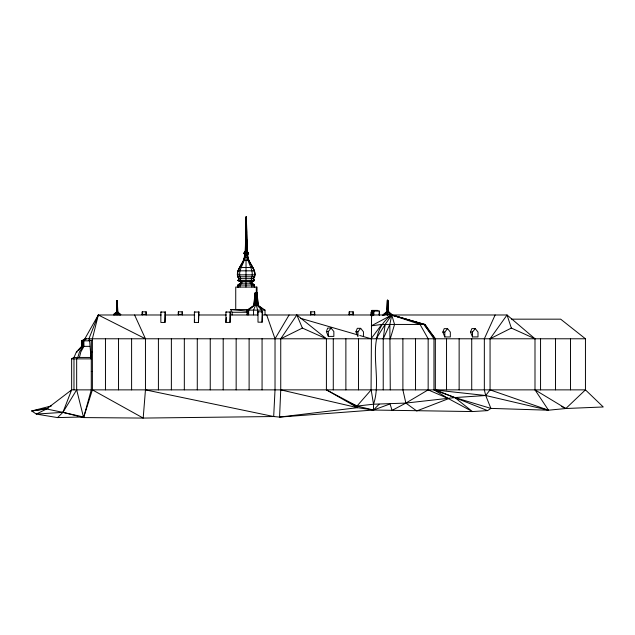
<?xml version="1.0" encoding="UTF-8"?>
<svg xmlns="http://www.w3.org/2000/svg" width="635" height="635" viewBox="0 0 635 635"><rect width="100%" height="100%" fill="white"/><g stroke="black" fill="none" stroke-linecap="round" stroke-linejoin="round"><path stroke-width="0.95" d="M117.078 314.754L117.11 300.823L117.102 311.126M328.319 336.399L328.327 331.541L331.097 328.104L333.859 331.541L333.851 336.399L328.319 336.399L326.35 331.526L328.327 331.541M360.688 328.335L357.918 331.772L357.91 336.629L355.941 331.756L357.315 328.311L360.688 328.335L363.45 331.772L363.442 336.629M387.437 315.531L387.596 300.268L387.612 309.634M444.802 336.955L444.802 332.097L447.572 328.66L450.334 332.097L450.326 336.955L444.802 336.955L442.833 332.081L444.198 328.636L447.572 328.66M472.472 336.923L472.472 332.065L475.242 328.628L478.004 332.065L477.996 336.923L472.472 336.923L470.503 332.049L471.868 328.597L475.242 328.628M253.54 314.865L253.555 310.118L255.421 305.522L255.746 293.005M79.843 416.631L83.606 417.584L143.192 418.076L273.685 416.528L279.567 417.092L373.459 410.035L373.507 404.217L371.181 389.866L356.981 406.059L357.561 407.678L373.459 410.035L472.432 411.559L487.609 410.615L490.895 408.4L548.505 410.202L565.833 408.511L603.25 406.971L585.446 389.866L71.644 389.866L46.577 408.988L36.314 414.083L31.75 410.964L51.641 405.844M248.626 314.865L248.682 310.118L254.206 305.522L255.167 293.005M247.825 314.865L247.88 310.118L254.008 305.522L255.072 293.005M245.666 244.475L246.062 216.924L245.507 251.365L244.467 253.254L245.126 254.706C245.57 262.993 236.506 270.566 240.752 278.67L240.006 280.575L241.959 281.432L241.927 283.162L240.006 285.051L240.006 287.076M247.023 314.865L247.086 310.118L253.809 305.522L258.278 305.522L265.001 310.118L265.065 314.865M372.364 315.698L372.658 310.483L372.562 315.698M373.515 315.404L373.785 311.055L373.713 315.404M379.151 315.023L379.412 311.118L379.341 315.023M254.151 287.076L254.151 285.051L251.682 283.162L251.643 281.432L254.151 280.575L253.198 278.67C258.604 270.486 247.055 263.168 247.602 254.706L248.515 253.254L247.118 251.365L246.396 216.924L245.293 251.365L243.975 253.254M246.007 216.924L245.316 251.365L243.927 253.254L244.761 254.706L243.705 260.279L238.665 269.986M371.57 314.984L371.062 389.866M387.159 309.634L387.406 300.268L387.096 311.507L383.667 315.531M116.65 311.126L116.919 300.823L117.348 300.823L117.729 312.063L120.729 314.754L113.435 314.754L116.499 312.063L116.864 300.823L116.634 312.063L114.332 314.754L116.626 312.063M237.895 287.076L237.895 285.051L240.467 283.162L240.514 281.432L237.895 280.575L238.887 278.67L253.508 278.67C259.12 270.47 247.158 263.2 247.634 254.706L248.468 253.254L247.102 251.365L246.388 216.924L246.832 251.365L247.793 253.254L247.182 254.706C246.761 262.953 255.151 270.581 251.222 278.67L251.904 280.575L250.103 281.432L250.134 283.162L251.904 285.051L251.904 287.076M280.741 389.866L279.567 417.092L357.561 407.678L326.406 389.866L326.406 338.78L296.815 314.984L280.741 338.78L280.741 389.866L357.561 407.678M134.596 314.984L145.455 338.78L145.455 389.866L143.192 418.076L92.385 389.866L92.385 338.78L98.306 314.984L161.211 314.984M164.957 322.445L165.497 312.055L160.853 312.055L160.853 322.445L164.957 322.445L164.957 312.055L165.497 312.055M194.381 322.437L194.381 312.047L199.025 312.047L198.477 322.437L194.381 322.437L194.651 319.556M225.917 322.429L225.917 312.039L230.569 312.039L230.021 322.429L225.917 322.429L226.37 317.627M253.809 305.522L254.976 293.005L257.111 293.005L258.278 305.522M262.096 322.183L262.636 311.793L257.993 311.793L257.993 322.183L262.096 322.183L262.096 311.793L262.636 311.793M178.427 311.817L178.364 314.976L178.292 311.817L182.324 311.817L182.253 314.984L182.189 311.817M310.809 311.817L310.737 314.976L310.666 311.817L314.698 311.817L314.635 314.984L314.563 311.817M349.321 311.817L349.258 314.976L349.186 311.817L353.219 311.817L353.147 314.984L353.084 311.817M142.319 311.825L142.256 314.976L142.184 311.825L146.217 311.825L146.145 314.984L146.074 311.825M244.824 254.706C245.277 263.176 233.537 270.478 239.046 278.67L238.069 280.575L240.633 281.432L240.586 283.162L238.069 285.051L238.069 287.076M238.887 278.67C233.275 270.47 245.245 263.2 244.761 254.706L243.927 253.254L245.277 251.365L247.118 251.365M383.23 389.866L383.23 338.78L385.143 324.445L391.755 314.984L424.966 324.445L435.348 338.78L435.348 389.866L487.609 410.615M237.609 274.844L237.863 273.24M350.782 403.288L356.981 406.059L373.507 404.217C383.58 375.19 362.466 335.582 391.755 314.984L423.148 324.08M390.263 389.866L389.834 324.445L391.755 314.984L423.989 324.445L435.348 338.78M79.423 357.449L80.835 351.901L83.931 346.353L83.852 340.836L86.328 338.78M78.081 357.449L76.668 358.87L76.668 389.866L83.606 417.584L91.281 389.866L91.281 340.336M390.263 338.78L394.549 324.445L391.755 314.984L371.34 325.818L381.778 324.445L424.966 324.445L428.958 330.819M77.803 357.449L79.486 351.901L83.145 346.353L83.074 340.836L85.963 338.78M83.606 417.584L92.385 389.866M57.571 417.592L83.455 416.965L62.913 412.353L36.314 414.083L57.571 417.592L62.913 412.353L71.644 389.866L71.644 358.87L73.708 357.449L90.964 357.449L91.281 358.87L71.644 358.87M88.94 338.78L98.306 314.984L145.455 338.78M326.7 330.668L327.724 328.081L331.097 328.104M73.993 357.449L76.422 351.901L81.597 346.353L81.597 340.836L85.368 338.78M495.125 314.984L484.338 338.78L484.338 389.866L485.719 395.51L490.895 408.4L454.858 397.573L433.975 389.866L433.975 338.78L423.989 324.445M383.23 338.78L389.834 324.445M244.602 253.254L245.562 251.365M387.112 311.507L384.881 314.198M98.306 314.984L84.852 338.78L585.446 338.78L585.446 389.866L565.833 408.511L561.356 406.44M145.455 389.866L273.685 416.528L275.026 389.866L275.026 338.78L289.084 314.984M48.276 408.234L31.75 410.964L46.577 408.988L62.913 412.353L76.668 389.866M376.19 338.78L385.143 324.445M382.699 315.531L386.969 311.507L387.334 300.268L387.842 300.268L388.239 311.507L392.366 315.531M382.81 315.531L386.953 311.507L388.239 311.507L392.589 315.531M373.507 404.217L405.868 403.082L454.858 397.573L485.719 395.51L490.061 389.866L490.061 338.78L507.047 314.984L534.995 338.78L534.995 389.866L548.505 410.202L485.719 395.51L434.919 389.977M386.016 312.825L386.977 311.507L382.58 315.531M381.778 324.445L371.062 338.78L359.759 335.494M78.526 350.512L81.55 347.043M70.342 391.295L71.644 389.866M326.406 389.866L356.981 406.059L373.459 410.035L379.119 404.209M238.863 284.583L240.713 283.162L240.76 281.432L238.244 280.575L239.197 278.67L237.927 276.773M454.858 397.573L472.432 411.559L448.54 398.677L428.157 389.866L405.868 403.082L392.073 410.4L390.041 403.955L373.459 410.035M85.654 338.78L82.153 340.836L82.153 346.353M490.061 338.78L511.358 328.073L534.995 338.78M280.741 338.78L302.387 328.073L326.406 338.78M240.514 281.432L251.881 281.432L254.508 280.575L253.508 278.67M160.853 312.055L161.401 312.055M194.381 312.047L194.921 312.047M199.025 312.047L198.477 312.047L198.477 322.437M257.993 311.793L258.532 311.793M225.917 312.039L226.465 312.039M230.569 312.039L230.021 312.039L230.021 322.429M243.88 253.254L248.515 253.254M244.761 254.706L247.634 254.706M244.396 257.508L247.999 257.508M243.594 260.279L248.801 260.279M239.633 267.478L252.762 267.478M237.895 270.827L254.508 270.827M237.228 274.844L255.167 274.844M237.561 276.773L254.833 276.773M237.895 280.575L254.508 280.575M240.467 283.162L251.928 283.162L254.508 285.051L254.508 287.076M237.895 285.051L254.508 285.051M232.124 314.984L232.124 312.269L230.656 309.562L249.452 309.562M247.086 310.118L265.001 310.118M377.579 310.388L371.848 310.388L371.848 315.69M378.079 310.547L372.459 310.483M117.729 312.063L116.491 312.063L113.459 314.754L116.475 312.063L115.538 313.38L118.689 313.38L120.785 314.754L117.721 312.063L117.34 300.823M232.124 312.269L247.459 312.269M385.977 312.825L389.199 312.825M383.858 314.198L391.319 314.198M142.184 314.381L146.217 314.381M178.427 314.381L182.324 314.381M310.674 314.381L314.698 314.381M349.186 314.381L353.219 314.381M165.156 314.984L194.731 314.984M198.525 314.984L226.274 314.984M230.148 314.984L257.818 314.984M262.747 314.984L507.047 314.984L511.358 328.073M511.604 319.167L560.665 319.167L585.446 338.78M88.884 340.336L92.385 340.336M81.597 340.836L89.622 340.836L90.964 357.449M81.597 346.353L89.702 346.353M76.422 351.901L77.311 351.901M91.281 352.123L92.385 352.123M91.281 371.459L92.385 371.459M470.503 332.049L472.472 332.065M442.833 332.081L444.802 332.097M355.941 331.756L357.918 331.772M373.594 311.055L379.412 311.118M230.656 309.562L247.237 311.094M424.101 324.35L424.966 324.445M62.913 412.353L77.962 416.163M300.395 318.262L357.87 334.947M490.061 389.866L548.505 410.202M395.438 316.389L391.755 314.984L420.053 324.445L428.157 338.78L428.157 389.866M534.995 389.866L565.833 408.511M433.975 389.866L448.54 398.677L416.711 410.964L405.868 403.082L402.892 389.866L402.892 338.78M389.16 312.825L388.223 311.507L392.478 315.531M258.08 305.522L262.676 308.975M390.509 314.198L388.096 311.507L387.787 300.268L388.064 311.507L391.216 315.531M257.881 305.522L260.644 307.824M119.959 314.754L117.586 312.063L117.284 300.823M119.888 314.754L117.57 312.063M117.721 312.063L118.681 313.38M247.078 251.365L248.42 253.254L247.571 254.706C247.126 263.176 258.858 270.478 253.349 278.67L254.325 280.575L251.762 281.432L251.809 283.162L254.325 285.051L254.325 287.076M247.928 253.254L246.888 251.365L246.697 239.562M296.815 314.984L302.387 328.073M266.692 314.984L275.026 338.78M90.527 356.092L91.281 358.87M89.13 338.78L89.622 340.836M248.134 260.279L247.356 255.643M257.016 293.005L258 304.562M256.921 293.005L257.286 297.823M257.508 300.712L257.81 304.562M256.715 293.005L257.461 305.522L261.715 310.118L261.731 312.015M251.881 281.432L251.928 283.162M256.23 293.005L256.437 305.522L257.635 310.118L257.651 314.865M246.348 216.924L246.594 232.672M117.094 312.063L117.094 313.38M246.213 232.672L246.205 216.924L245.959 287.076M570.484 338.78L570.484 389.866M555.514 338.78L555.514 389.866M540.552 338.78L540.552 389.866M471.726 338.78L471.726 389.866M459.137 338.78L459.137 389.866M446.54 338.78L446.54 389.866M415.528 338.78L415.528 389.866M387.58 300.268L387.58 311.507M372.039 310.388L372.039 315.69M371.253 315.436L371.253 311.904L371.062 315.436M358.473 338.78L358.473 389.866M345.877 338.78L345.877 389.866M333.28 338.78L333.28 389.866M262.065 338.78L262.065 389.866M257.024 297.823L257.024 287.076L235.736 287.076L235.736 309.562M256.31 287.076L256.31 292.941M249.11 338.78L249.11 389.866M238.244 285.051L238.244 287.076M236.156 338.78L236.156 389.866M223.195 338.78L223.195 389.866M210.241 338.78L210.241 389.866M197.279 338.78L197.279 389.866M184.325 338.78L184.325 389.866M171.371 338.78L171.371 389.866M158.409 338.78L158.409 389.866M131.604 338.78L131.604 389.866M118.531 338.78L118.531 389.866M105.458 338.78L105.458 389.866M73.977 358.87L73.977 389.866"/></g></svg>
